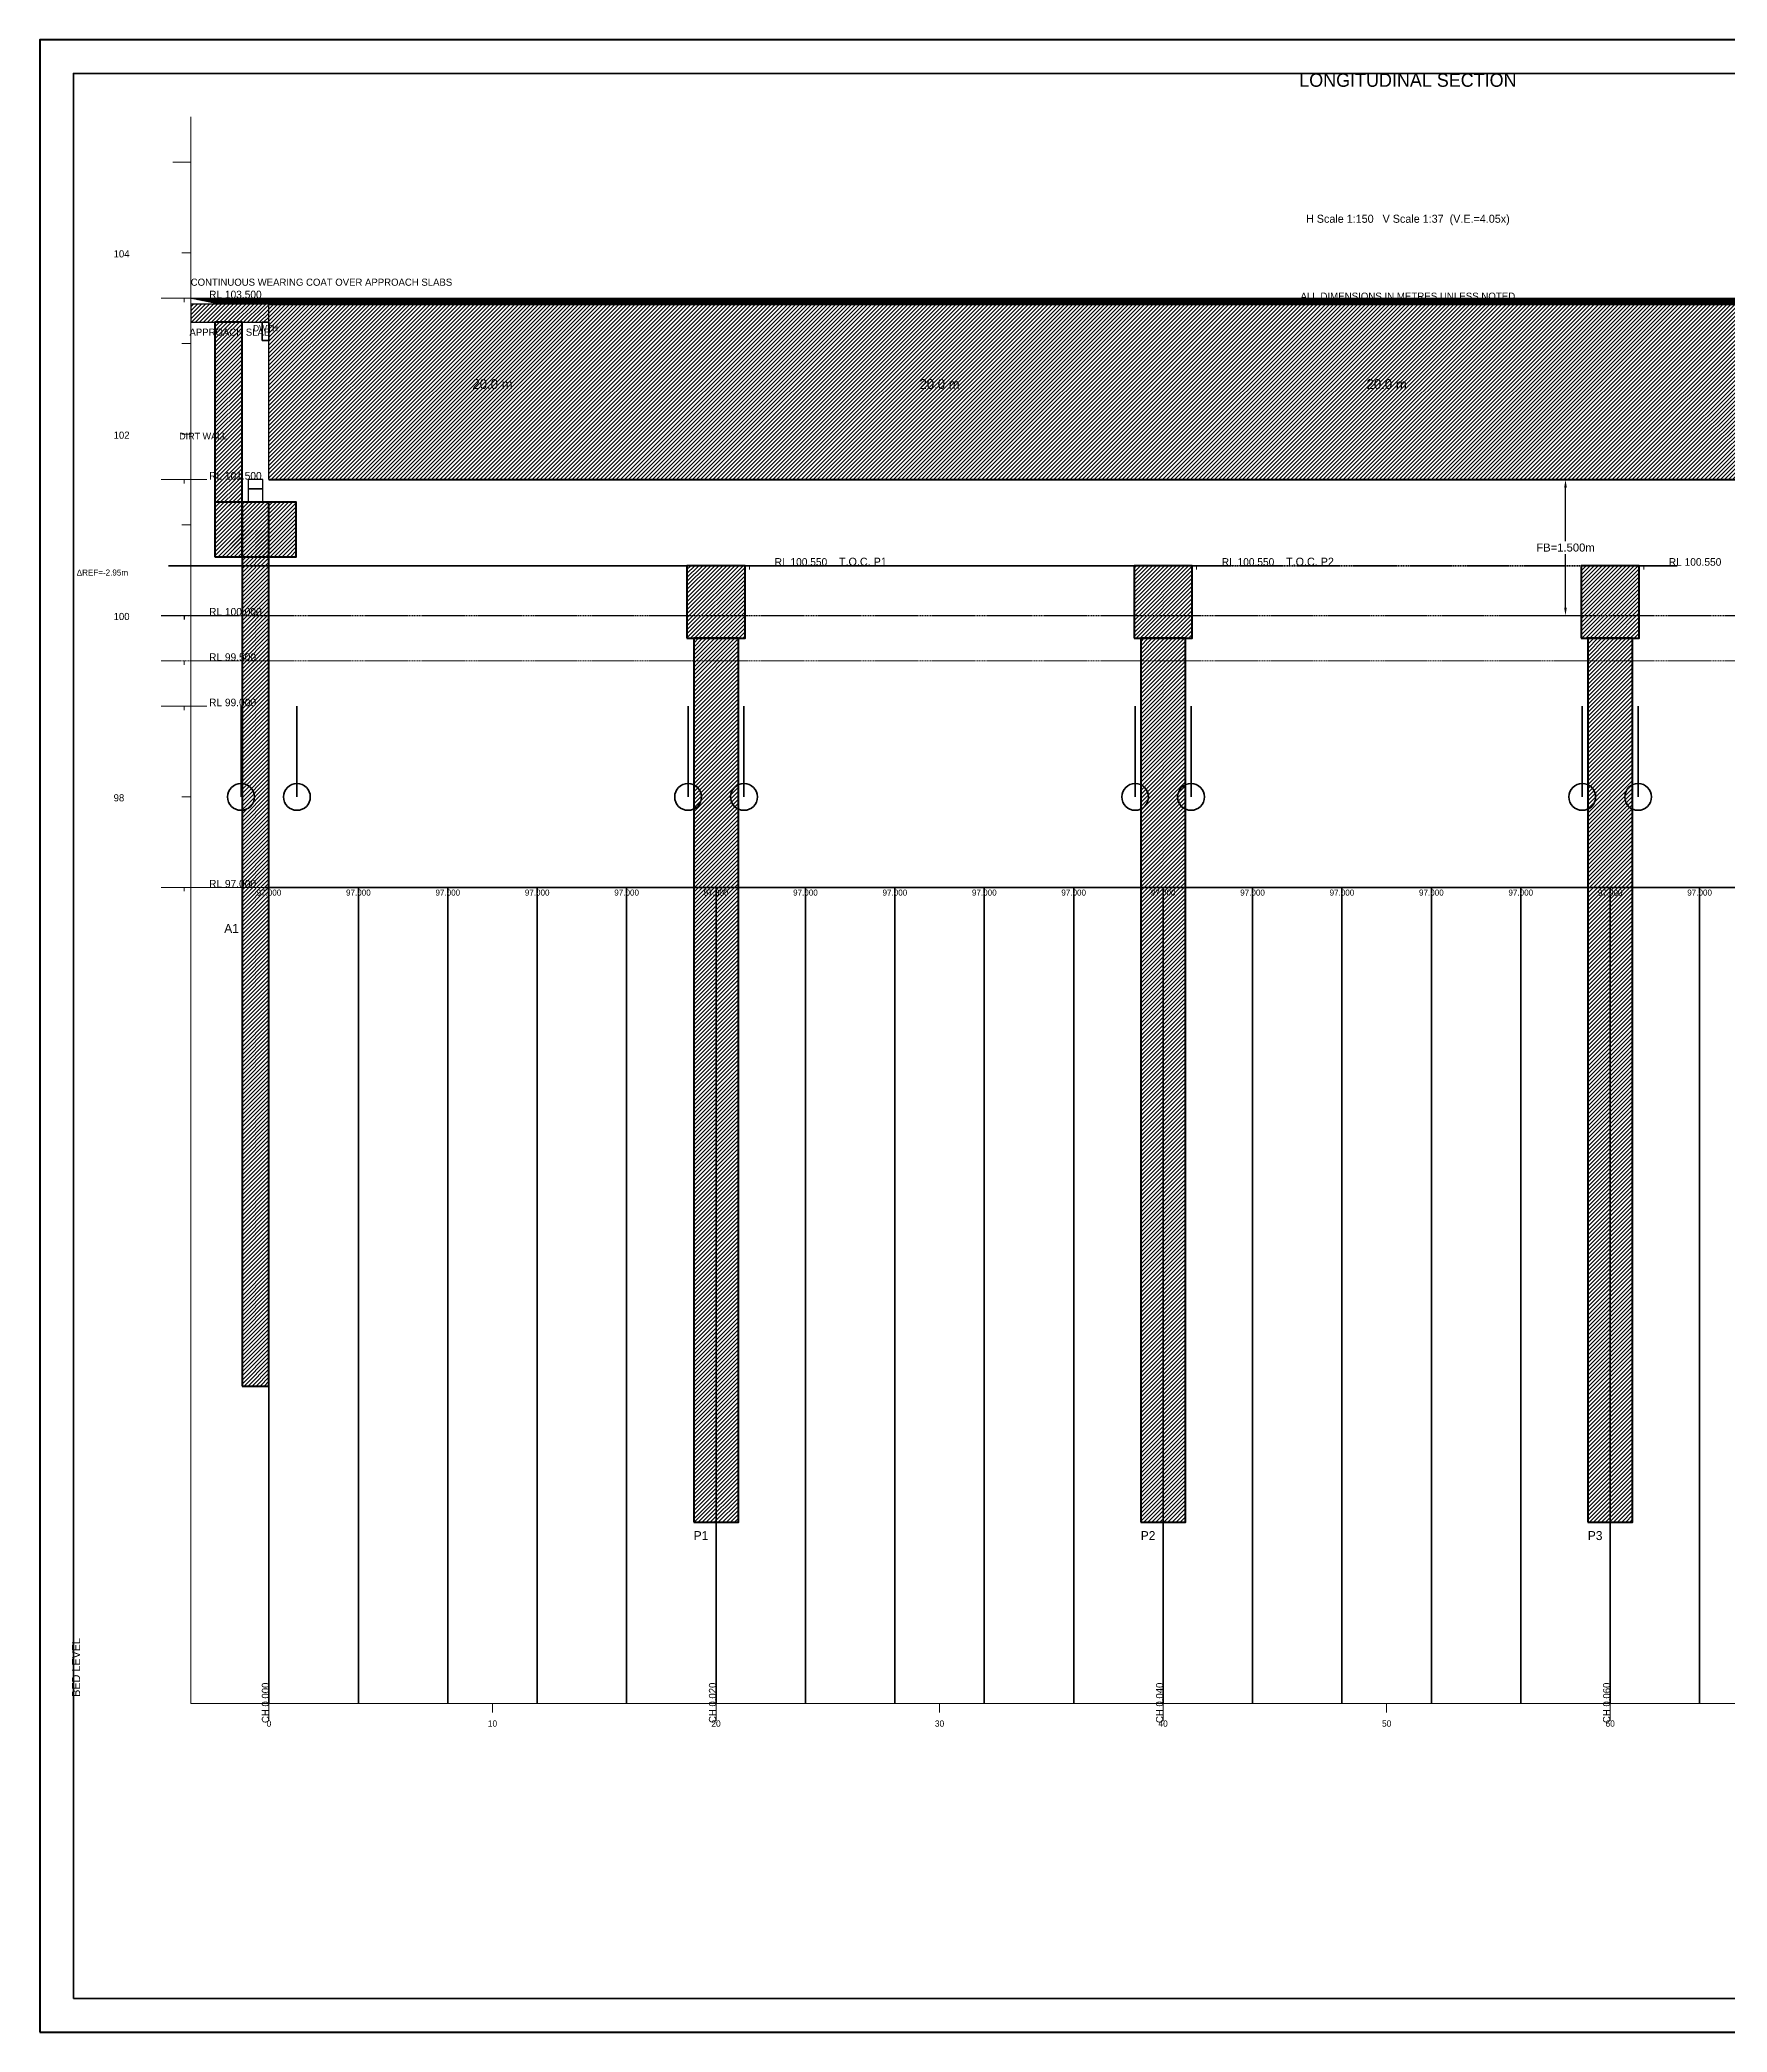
# Model space of a CAD drawing. Header units: metres. Extents: x 0 to 841, y 0 to 594.
# Drawn here: x 0 to 503, y 0 to 594 of the extents above; entities that cross this region are included whole.
import ezdxf
from ezdxf.enums import TextEntityAlignment as Align

# ---------------------------------------------------------------- set-up
doc = ezdxf.new("R2010")
doc.units = ezdxf.units.M
doc.linetypes.add('DASHED', pattern=[0.5, 0.375, -0.125])
doc.linetypes.add('DASHED2', pattern=[0.25, 0.1875, -0.0625])
for name, color, linetype, lineweight in [('ABUT-PROF', 4, 'Continuous', 50), ('BORDER-INNER', 7, 'Continuous', 35), ('BORDER-OUTER', 7, 'Continuous', 70), ('CIVIL-CHAINAGE', 7, 'Continuous', 18), ('CIVIL-GROUND', 3, 'Continuous', 35), ('CIVIL-HFL', 5, 'DASHED', 25), ('CIVIL-LWL', 4, 'DASHED', 18), ('CIVIL-ROAD', 7, 'Continuous', 25), ('CIVIL-SCOUR', 1, 'DASHED2', 18), ('DIM-CHAINAGE', 3, 'Continuous', 18), ('DIM-LEVEL', 3, 'Continuous', 18), ('DIM-LINEAR', 3, 'Continuous', 18), ('FOUND-PILE', 4, 'Continuous', 35), ('STRUC-HATCHING', 8, 'Continuous', 18), ('STRUC-SECTION', 2, 'Continuous', 35), ('SUB-ABUT', 3, 'Continuous', 35), ('SUB-BEARING', 5, 'Continuous', 25), ('SUB-DIRT-WALL', 3, 'Continuous', 35), ('SUB-PIER', 2, 'Continuous', 35), ('SUPER-DECK', 2, 'Continuous', 50), ('SUPER-WEARING', 8, 'Continuous', 25), ('TEXT-GENERAL', 7, 'Continuous', 18), ('TEXT-HEADER', 7, 'Continuous', 25), ('TEXT-LEVEL', 5, 'Continuous', 18), ('TEXT-SPEC', 7, 'Continuous', 13)]:
    doc.layers.add(name, color=color, linetype=linetype, lineweight=lineweight)
doc.styles.add('BRIDGE_STD', font='Arial.ttf')
doc.dimstyles.new('pmb100', dxfattribs={"dimtxt": 2.5, "dimasz": 0.9375, "dimexe": 2.5, "dimexo": 2.5, "dimtad": 0, "dimtih": 1, "dimdec": 0, "dimtxsty": 'BRIDGE_STD', "dimcen": 2.5, "dimazin": 3, "dimtfac": 1, "dimtmove": 0, "dimatfit": 3})

msp = doc.modelspace()

# ---------------------------------------------------------------- hatches: boundary and pattern name
at = {"layer": 'STRUC-HATCHING'}
h = msp.add_hatch(dxfattribs=at)
h.set_pattern_fill('ANSI31', scale=0.266667)
h.paths.add_polyline_path([(45, 509.78), (68.33, 509.78), (68.33, 515.19), (45, 515.19)])
h = msp.add_hatch(dxfattribs=at)
h.set_pattern_fill('ANSI31', scale=0.2666667)
h.paths.add_polyline_path([(68.33, 462.89), (601.67, 462.89), (601.67, 515.19), (68.33, 515.19)])
h = msp.add_hatch(dxfattribs=at)
h.set_pattern_fill('ANSI31', scale=0.266667)
h.paths.add_polyline_path([(52.22, 439.91), (60.33, 439.91), (60.33, 509.78), (52.22, 509.78)])
h = msp.add_hatch(dxfattribs=at)
h.set_pattern_fill('ANSI31', scale=0.266667)
h.paths.add_polyline_path([(52.22, 439.91), (76.44, 439.91), (76.44, 456.13), (52.22, 456.13)])
h = msp.add_hatch(dxfattribs=at)
h.set_pattern_fill('ANSI31', scale=0.266667)
h.paths.add_polyline_path([(60.33, 192.6), (68.33, 192.6), (68.33, 456.13), (60.33, 456.13)])
h = msp.add_hatch(dxfattribs=at)
h.set_pattern_fill('ANSI31', scale=0.266667)
h.paths.add_polyline_path([(193, 415.59), (210.33, 415.59), (210.33, 437.21), (193, 437.21)])
h = msp.add_hatch(dxfattribs=at)
h.set_pattern_fill('ANSI31', scale=0.266667)
h.paths.add_polyline_path([(326.33, 415.59), (343.67, 415.59), (343.67, 437.21), (326.33, 437.21)])
h = msp.add_hatch(dxfattribs=at)
h.set_pattern_fill('ANSI31', scale=0.266667)
h.paths.add_polyline_path([(459.67, 415.59), (477, 415.59), (477, 437.21), (459.67, 437.21)])
h = msp.add_hatch(dxfattribs=at)
h.set_pattern_fill('ANSI31', scale=0.266667)
h.paths.add_polyline_path([(195, 152.06), (208.33, 152.06), (208.33, 415.59), (195, 415.59)])
h = msp.add_hatch(dxfattribs=at)
h.set_pattern_fill('ANSI31', scale=0.266667)
h.paths.add_polyline_path([(328.33, 152.06), (341.67, 152.06), (341.67, 415.59), (328.33, 415.59)])
h = msp.add_hatch(dxfattribs=at)
h.set_pattern_fill('ANSI31', scale=0.266667)
h.paths.add_polyline_path([(461.67, 152.06), (475, 152.06), (475, 415.59), (461.67, 415.59)])
at = {"layer": 'SUPER-WEARING'}
h = msp.add_hatch(dxfattribs=at)
h.set_pattern_fill('SOLID')
h.paths.add_polyline_path([(45, 516.94), (625, 516.94), (616.33, 515.19), (53.67, 515.19)])

# ---------------------------------------------------------------- linework, layer by layer
at = {"layer": 'ABUT-PROF', "lineweight": 35}
msp.add_lwpolyline([(66.33, 504.37), (68.33, 504.37), (68.33, 509.78), (66.33, 509.78), (66.33, 504.37)], dxfattribs=at)
at = {"layer": 'BORDER-INNER'}
msp.add_lwpolyline([(10, 10), (831, 10), (831, 584), (10, 584), (10, 10)], dxfattribs=at)
at = {"layer": 'BORDER-OUTER'}
msp.add_lwpolyline([(0, 0), (841, 0), (841, 594), (0, 594), (0, 0)], dxfattribs=at)
at = {"layer": 'CIVIL-CHAINAGE'}
for p, q in [((45, 98), (601.67, 98)), ((68.33, 98), (68.33, 95.33)), ((68.33, 96), (68.33, 92.8)), ((135, 98), (135, 95.33)), ((201.67, 98), (201.67, 95.33)), ((201.67, 96), (201.67, 92.8)), ((268.33, 98), (268.33, 95.33)), ((335, 98), (335, 95.33)), ((335, 96), (335, 92.8)), ((401.67, 98), (401.67, 95.33)), ((468.33, 98), (468.33, 95.33)), ((468.33, 96), (468.33, 92.8))]:
    msp.add_line(p, q, dxfattribs=at)
at = {"layer": 'CIVIL-GROUND', "color": 3}
for p, q in [((67, 341.26), (69.67, 341.26)), ((93.67, 341.26), (96.33, 341.26)), ((120.33, 341.26), (123, 341.26)), ((147, 341.26), (149.67, 341.26)), ((173.67, 341.26), (176.33, 341.26)), ((200.33, 341.26), (203, 341.26)), ((227, 341.26), (229.67, 341.26)), ((253.67, 341.26), (256.33, 341.26)), ((280.33, 341.26), (283, 341.26)), ((307, 341.26), (309.67, 341.26)), ((333.67, 341.26), (336.33, 341.26)), ((360.33, 341.26), (363, 341.26)), ((387, 341.26), (389.67, 341.26)), ((413.67, 341.26), (416.33, 341.26)), ((440.33, 341.26), (443, 341.26)), ((467, 341.26), (469.67, 341.26)), ((493.67, 341.26), (496.33, 341.26))]:
    msp.add_line(p, q, dxfattribs=at)
at = {"layer": 'CIVIL-GROUND', "color": 8, "linetype": 'DASHED2'}
for p, q in [((68.33, 341.26), (68.33, 98)), ((95, 341.26), (95, 98)), ((121.67, 341.26), (121.67, 98)), ((148.33, 341.26), (148.33, 98)), ((175, 341.26), (175, 98)), ((201.67, 341.26), (201.67, 98)), ((228.33, 341.26), (228.33, 98)), ((255, 341.26), (255, 98)), ((281.67, 341.26), (281.67, 98)), ((308.33, 341.26), (308.33, 98)), ((335, 341.26), (335, 98)), ((361.67, 341.26), (361.67, 98)), ((388.33, 341.26), (388.33, 98)), ((415, 341.26), (415, 98)), ((441.67, 341.26), (441.67, 98)), ((468.33, 341.26), (468.33, 98)), ((495, 341.26), (495, 98))]:
    msp.add_line(p, q, dxfattribs=at)
at = {"layer": 'CIVIL-GROUND', "color": 3}
msp.add_lwpolyline([(68.33, 341.26), (95, 341.26), (121.67, 341.26), (148.33, 341.26), (175, 341.26), (201.67, 341.26), (228.33, 341.26), (255, 341.26), (281.67, 341.26), (308.33, 341.26), (335, 341.26), (361.67, 341.26), (388.33, 341.26), (415, 341.26), (441.67, 341.26), (468.33, 341.26), (495, 341.26), (521.67, 341.26), (548.33, 341.26), (575, 341.26), (601.67, 341.26)], dxfattribs=at)
at = {"layer": 'CIVIL-HFL'}
for p, q in [((36.2, 422.34), (49.8, 422.34)), ((43, 422.34), (43, 421.21))]:
    msp.add_line(p, q, dxfattribs=at)
at = {"layer": 'CIVIL-HFL', "color": 5}
msp.add_line((45, 422.34), (601.67, 422.34), dxfattribs=at)
at = {"layer": 'CIVIL-LWL'}
for p, q in [((36.2, 408.83), (49.8, 408.83)), ((43, 408.83), (43, 407.7))]:
    msp.add_line(p, q, dxfattribs=at)
at = {"layer": 'CIVIL-LWL', "color": 4}
msp.add_line((45, 408.83), (601.67, 408.83), dxfattribs=at)
at = {"layer": 'CIVIL-ROAD', "lineweight": 25}
msp.add_lwpolyline([(45, 509.78), (68.33, 509.78), (68.33, 515.19), (45, 515.19), (45, 509.78)], dxfattribs=at)
at = {"layer": 'CIVIL-SCOUR'}
for p, q in [((36.2, 341.26), (49.8, 341.26)), ((43, 341.26), (43, 340.12))]:
    msp.add_line(p, q, dxfattribs=at)
at = {"layer": 'CIVIL-SCOUR', "color": 1}
msp.add_line((45, 341.26), (601.67, 341.26), dxfattribs=at)
at = {"layer": 'DIM-LEVEL'}
for p, q in [((45, 98), (45, 571)), ((39.67, 557.49), (45, 557.49)), ((42.33, 530.46), (45, 530.46)), ((36.2, 516.94), (49.8, 516.94)), ((43, 516.94), (43, 515.81)), ((42.33, 503.43), (45, 503.43)), ((42.33, 476.4), (45, 476.4)), ((36.2, 462.89), (49.8, 462.89)), ((43, 462.89), (43, 461.75)), ((42.33, 449.37), (45, 449.37)), ((204.87, 437.21), (218.47, 437.21)), ((211.67, 437.21), (211.67, 436.08)), ((338.2, 437.21), (351.8, 437.21)), ((345, 437.21), (345, 436.08)), ((471.53, 437.21), (485.13, 437.21)), ((478.33, 437.21), (478.33, 436.08)), ((39.67, 422.34), (45, 422.34)), ((36.2, 395.31), (49.8, 395.31)), ((42.33, 395.31), (45, 395.31)), ((43, 395.31), (43, 394.18)), ((42.33, 368.29), (45, 368.29))]:
    msp.add_line(p, q, dxfattribs=at)
at = {"layer": 'FOUND-PILE', "lineweight": 35}
for p, q in [((60, 368.29), (60, 395.31)), ((76.67, 368.29), (76.67, 395.31)), ((193.33, 368.29), (193.33, 395.31)), ((210, 368.29), (210, 395.31)), ((326.67, 368.29), (326.67, 395.31)), ((343.33, 368.29), (343.33, 395.31)), ((460, 368.29), (460, 395.31)), ((476.67, 368.29), (476.67, 395.31))]:
    msp.add_line(p, q, dxfattribs=at)
at = {"layer": 'FOUND-PILE'}
for centre in [(60, 368.29), (76.67, 368.29), (193.33, 368.29), (210, 368.29), (326.67, 368.29), (343.33, 368.29), (460, 368.29), (476.67, 368.29)]:
    msp.add_circle(centre, 4, dxfattribs=at)
at = {"layer": 'STRUC-SECTION', "color": 8, "linetype": 'DASHED'}
for p in [(221.67, 437.21), (355, 437.21), (488.33, 437.21)]:
    msp.add_line(p, (38.33, 437.21), dxfattribs=at)
at = {"layer": 'SUB-ABUT', "lineweight": 30}
msp.add_lwpolyline([(62.13, 456.13), (66.53, 456.13), (66.53, 460.18), (62.13, 460.18), (62.13, 456.13)], dxfattribs=at)
at = {"layer": 'SUB-ABUT', "lineweight": 40}
for points in [[(52.22, 439.91), (76.44, 439.91), (76.44, 456.13), (52.22, 456.13), (52.22, 439.91)], [(60.33, 192.6), (68.33, 192.6), (68.33, 456.13), (60.33, 456.13), (60.33, 192.6)]]:
    msp.add_lwpolyline(points, dxfattribs=at)
at = {"layer": 'SUB-BEARING', "lineweight": 30}
msp.add_lwpolyline([(62.13, 460.18), (66.53, 460.18), (66.53, 462.89), (62.13, 462.89), (62.13, 460.18)], dxfattribs=at)
at = {"layer": 'SUB-DIRT-WALL', "lineweight": 40}
msp.add_lwpolyline([(52.22, 439.91), (60.33, 439.91), (60.33, 509.78), (52.22, 509.78), (52.22, 439.91)], dxfattribs=at)
at = {"layer": 'SUB-PIER', "lineweight": 40}
for points in [[(193, 415.59), (210.33, 415.59), (210.33, 437.21), (193, 437.21), (193, 415.59)], [(326.33, 415.59), (343.67, 415.59), (343.67, 437.21), (326.33, 437.21), (326.33, 415.59)], [(459.67, 415.59), (477, 415.59), (477, 437.21), (459.67, 437.21), (459.67, 415.59)], [(195, 152.06), (208.33, 152.06), (208.33, 415.59), (195, 415.59), (195, 152.06)], [(328.33, 152.06), (341.67, 152.06), (341.67, 415.59), (328.33, 415.59), (328.33, 152.06)], [(461.67, 152.06), (475, 152.06), (475, 415.59), (461.67, 415.59), (461.67, 152.06)]]:
    msp.add_lwpolyline(points, dxfattribs=at)
at = {"layer": 'SUPER-DECK'}
for p, q in [((68.33, 515.19), (601.67, 515.19)), ((68.33, 462.89), (601.67, 462.89))]:
    msp.add_line(p, q, dxfattribs=at)
at = {"layer": 'SUPER-DECK', "lineweight": 25}
msp.add_line((68.33, 462.89), (68.33, 515.19), dxfattribs=at)
at = {"layer": 'SUPER-WEARING', "lineweight": 25}
msp.add_lwpolyline([(45, 516.94), (625, 516.94), (616.33, 515.19), (53.67, 515.19), (45, 516.94)], dxfattribs=at)

# ---------------------------------------------------------------- texts
at = {"layer": 'DIM-CHAINAGE'}
for s, p in [('CH 0.000', (68.33, 92.16)), ('CH 0.020', (201.67, 92.16)), ('CH 0.040', (335, 92.16)), ('CH 0.060', (468.33, 92.16))]:
    msp.add_text(s, height=2.133, rotation=90, dxfattribs=at).set_placement(p)
at = {"layer": 'TEXT-GENERAL'}
for p in [(135, 489.91), (268.33, 489.91), (401.67, 489.91)]:
    msp.add_text('20.0 m', height=2.933, dxfattribs=at).set_placement(p, align=Align.CENTER)
for s, p in [('A1', (55, 327.74)), ('P1', (195, 146.72)), ('P2', (328.33, 146.72)), ('P3', (461.67, 146.72))]:
    msp.add_text(s, height=2.667, dxfattribs=at).set_placement(p)
at = {"layer": 'TEXT-HEADER'}
msp.add_text('LONGITUDINAL SECTION', height=4, dxfattribs=at).set_placement((408, 580), align=Align.CENTER)
for s, p in [('T.O.C. P1', (238.33, 437.21)), ('T.O.C. P2', (371.67, 437.21))]:
    msp.add_text(s, height=2.4, dxfattribs=at).set_placement(p)
at = {"layer": 'TEXT-LEVEL'}
for s, height, p in [('104', 2.133, (22, 529.12)), ('RL 103.500', 2.267, (50.48, 516.94)), ('102', 2.133, (22, 475.07)), ('RL 101.500', 2.267, (50.48, 462.89)), ('RL 100.550', 2.267, (219.15, 437.21)), ('RL 100.550', 2.267, (352.48, 437.21)), ('RL 100.550', 2.267, (485.81, 437.21)), ('100', 2.133, (22, 421.01)), ('RL 100.000', 2.267, (50.48, 422.34)), ('RL 99.500', 2.267, (50.48, 408.83)), ('RL 99.000', 2.267, (50.48, 395.31)), ('98', 2.133, (22, 366.95)), ('RL 97.000', 2.267, (50.48, 341.26))]:
    msp.add_text(s, height=height, dxfattribs=at).set_placement(p)
at = {"layer": 'TEXT-LEVEL', "color": 8}
for p in [(68.33, 338.86), (95, 338.86), (121.67, 338.86), (148.33, 338.86), (175, 338.86), (201.67, 338.86), (228.33, 338.86), (255, 338.86), (281.67, 338.86), (308.33, 338.86), (335, 338.86), (361.67, 338.86), (388.33, 338.86), (415, 338.86), (441.67, 338.86), (468.33, 338.86), (495, 338.86)]:
    msp.add_text('97.000', height=1.8, dxfattribs=at).set_placement(p, align=Align.CENTER)
at = {"layer": 'TEXT-LEVEL'}
msp.add_text('BED LEVEL', height=2.4, rotation=90, dxfattribs=at).set_placement((12, 100))
for s, height, p in [('0', 1.87, (68.33, 91.07)), ('10', 1.867, (135, 91.07)), ('20', 1.867, (201.67, 91.07)), ('30', 1.867, (268.33, 91.07)), ('40', 1.867, (335, 91.07)), ('50', 1.867, (401.67, 91.07)), ('60', 1.867, (468.33, 91.07))]:
    msp.add_text(s, height=height, dxfattribs=at).set_placement(p, align=Align.CENTER)
at = {"layer": 'TEXT-SPEC'}
for s, height, p in [('H Scale 1:150   V Scale 1:37  (V.E.=4.05x)', 2.4, (408, 539.46)), ('APPROACH SLAB', 2.1333, (56.67, 505.78))]:
    msp.add_text(s, height=height, dxfattribs=at).set_placement(p, align=Align.CENTER)
at = {"layer": 'TEXT-SPEC', "color": 8}
for s, height, p in [('CONTINUOUS WEARING COAT OVER APPROACH SLABS', 2.1333, (45, 520.68)), ('ΔREF=-2.95m', 1.8, (11, 434.28)), ('ΔREF=-2.95m', 1.8, (11, 434.28)), ('ΔREF=-2.95m', 1.8, (11, 434.28))]:
    msp.add_text(s, height=height, dxfattribs=at).set_placement(p)
msp.add_text('ALL DIMENSIONS IN METRES UNLESS NOTED', height=2.16, dxfattribs=at).set_placement((408, 516.48), align=Align.CENTER)
at = {"layer": 'TEXT-SPEC', "color": 4}
msp.add_text('DWTH', height=1.867, dxfattribs=at).set_placement((67.33, 507.08), align=Align.CENTER)
at = {"layer": 'TEXT-SPEC'}
msp.add_text('DIRT WALL', height=2, dxfattribs=at).set_placement((41.56, 474.85))

# ---------------------------------------------------------------- dimensions: what is measured, and where the dimension line sits
at = {"layer": 'DIM-LINEAR'}
msp.add_linear_dim(base=(455, 422.34), p1=(441.67, 422.34), p2=(441.67, 462.89), angle=90, text='FB=1.500m', dimstyle='pmb100', override={"dimtxt": 2.4, "dimasz": 2.4, "dimgap": 0.96, "dimclrt": 3}, dxfattribs=at).render()

doc.saveas('drawing.dxf')
